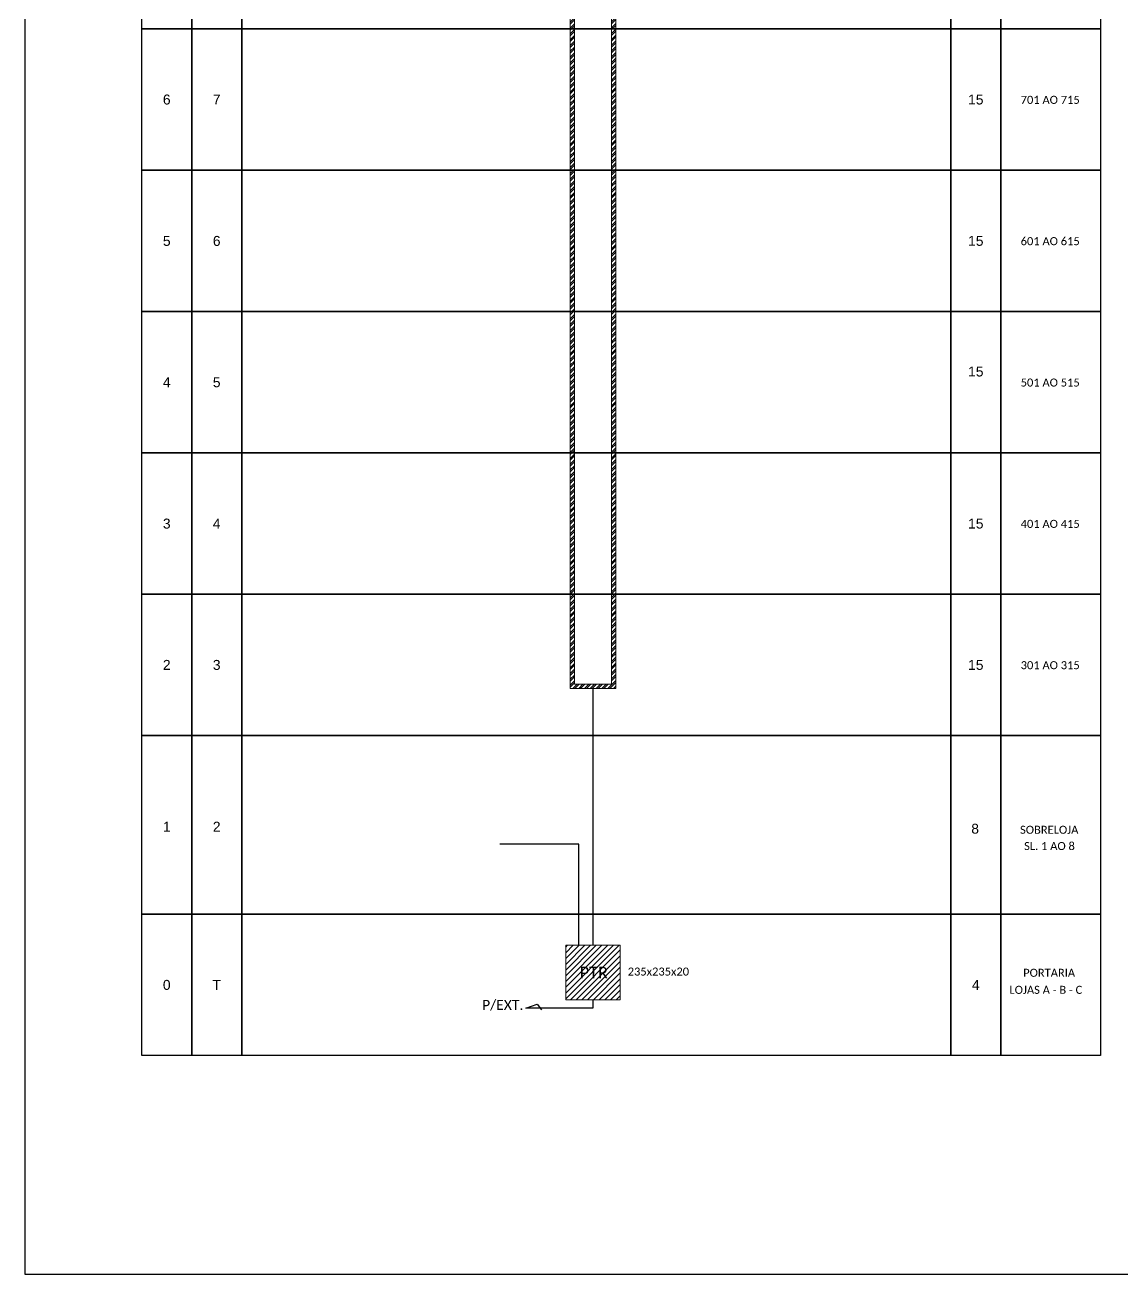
# Model space of a CAD drawing. Header units: inches. Extents: x 1395 to 3179, y -90 to 504.
# Drawn here: x 2340.9 to 2595.1, y -90.1 to 199.3 of the extents above; entities that cross this region are included whole.
import ezdxf
from ezdxf.enums import TextEntityAlignment as Align

# ---------------------------------------------------------------- set-up
doc = ezdxf.new("R2010")
doc.units = ezdxf.units.IN
doc.header["$MEASUREMENT"] = 0
doc.styles.add('ARIAL', font='arial.ttf')
doc.styles.add('WMF-Calibri0', font='CALIBRI.TTF')

msp = doc.modelspace()

# ---------------------------------------------------------------- hatches: boundary and pattern name
h = msp.add_hatch()
h.set_pattern_fill('ANSI32', color=3, scale=0.1)
h.set_pattern_definition([(45, (-5172.0633, 2393.9576), (-0.67351921, 0.67351921), []), (45, (-5171.6142, 2393.9576), (-0.67351921, 0.67351921), [])])
h.paths.add_polyline_path([(2467.27, 358.83), (2477.78, 358.83), (2477.78, 45.59), (2467.27, 45.59)])
h.paths.add_polyline_path([(2468.27, 357.83), (2476.78, 357.83), (2476.78, 46.59), (2468.27, 46.59)], flags=16)
h = msp.add_hatch()
h.set_pattern_fill('ANSI31', color=1, scale=7.526522, style=0)
h.set_pattern_definition([(45, (2243.3533, -340.9671), (-0.6652568, 0.6652568), [])])
h.paths.add_polyline_path([(2478.85, -13.92), (2466.2, -13.92), (2466.2, -26.56), (2478.85, -26.56)])
h.paths.add_polyline_path([(2468.77, -22.29), (2476.73, -22.29), (2476.73, -18.23), (2468.77, -18.23)], flags=24)

# ---------------------------------------------------------------- linework, layer by layer
at = {"color": 3}
msp.add_line((2472.52, 45.59), (2472.52, -13.92), dxfattribs=at)
msp.add_lwpolyline([(2340.92, -90.07), (3179.49, -90.07), (3179.49, 503.93), (2340.92, 503.93), (2340.92, -90.07)])
at = {"color": 2, "lineweight": 0}
for points in [[(2467.27, 358.83), (2477.78, 358.83), (2477.78, 45.59), (2467.27, 45.59)], [(2468.27, 357.83), (2476.78, 357.83), (2476.78, 46.59), (2468.27, 46.59)]]:
    msp.add_lwpolyline(points, close=True, dxfattribs=at)
for points in [[(2367.98, 231.12), (2379.55, 231.12), (2379.55, 198.38), (2367.98, 198.38)], [(2379.55, 231.12), (2391.13, 231.12), (2391.13, 198.38), (2379.55, 198.38)], [(2391.13, 231.12), (2555.42, 231.12), (2555.42, 198.38), (2391.13, 198.38)], [(2555.42, 231.12), (2566.99, 231.12), (2566.99, 198.38), (2555.42, 198.38)], [(2566.99, 231.12), (2590.14, 231.12), (2590.14, 198.38), (2566.99, 198.38)], [(2367.98, 198.38), (2379.55, 198.38), (2379.55, 165.63), (2367.98, 165.63)], [(2379.55, 198.38), (2391.13, 198.38), (2391.13, 165.63), (2379.55, 165.63)], [(2391.13, 198.38), (2555.42, 198.38), (2555.42, 165.63), (2391.13, 165.63)], [(2555.42, 198.38), (2566.99, 198.38), (2566.99, 165.63), (2555.42, 165.63)], [(2566.99, 198.38), (2590.14, 198.38), (2590.14, 165.63), (2566.99, 165.63)], [(2367.98, 165.63), (2379.55, 165.63), (2379.55, 132.89), (2367.98, 132.89)], [(2379.55, 165.63), (2391.13, 165.63), (2391.13, 132.89), (2379.55, 132.89)], [(2391.13, 165.63), (2555.42, 165.63), (2555.42, 132.89), (2391.13, 132.89)], [(2555.42, 165.63), (2566.99, 165.63), (2566.99, 132.89), (2555.42, 132.89)], [(2566.99, 165.63), (2590.14, 165.63), (2590.14, 132.89), (2566.99, 132.89)], [(2367.98, 132.89), (2379.55, 132.89), (2379.55, 100.15), (2367.98, 100.15)], [(2379.55, 132.89), (2391.13, 132.89), (2391.13, 100.15), (2379.55, 100.15)], [(2391.13, 132.89), (2555.42, 132.89), (2555.42, 100.15), (2391.13, 100.15)], [(2555.42, 132.89), (2566.99, 132.89), (2566.99, 100.15), (2555.42, 100.15)], [(2566.99, 132.89), (2590.14, 132.89), (2590.14, 100.15), (2566.99, 100.15)], [(2367.98, 100.15), (2379.55, 100.15), (2379.55, 67.4), (2367.98, 67.4)], [(2379.55, 100.15), (2391.13, 100.15), (2391.13, 67.4), (2379.55, 67.4)], [(2391.13, 100.15), (2555.42, 100.15), (2555.42, 67.4), (2391.13, 67.4)], [(2555.42, 100.15), (2566.99, 100.15), (2566.99, 67.4), (2555.42, 67.4)], [(2566.99, 100.15), (2590.14, 100.15), (2590.14, 67.4), (2566.99, 67.4)], [(2367.98, 67.4), (2379.55, 67.4), (2379.55, 34.66), (2367.98, 34.66)], [(2379.55, 67.4), (2391.13, 67.4), (2391.13, 34.66), (2379.55, 34.66)], [(2391.13, 67.4), (2555.42, 67.4), (2555.42, 34.66), (2391.13, 34.66)], [(2555.42, 67.4), (2566.99, 67.4), (2566.99, 34.66), (2555.42, 34.66)], [(2566.99, 67.4), (2590.14, 67.4), (2590.14, 34.66), (2566.99, 34.66)], [(2367.98, 34.66), (2379.55, 34.66), (2379.55, -6.73), (2367.98, -6.73)], [(2379.55, 34.66), (2391.13, 34.66), (2391.13, -6.73), (2379.55, -6.73)], [(2391.13, 34.66), (2555.42, 34.66), (2555.42, -6.73), (2391.13, -6.73)], [(2555.42, 34.66), (2566.99, 34.66), (2566.99, -6.73), (2555.42, -6.73)], [(2566.99, 34.66), (2590.14, 34.66), (2590.14, -6.73), (2566.99, -6.73)], [(2367.98, -6.73), (2379.55, -6.73), (2379.55, -39.47), (2367.98, -39.47)], [(2379.55, -6.73), (2391.13, -6.73), (2391.13, -39.47), (2379.55, -39.47)], [(2391.13, -6.73), (2555.42, -6.73), (2555.42, -39.47), (2391.13, -39.47)], [(2555.42, -6.73), (2566.99, -6.73), (2566.99, -39.47), (2555.42, -39.47)], [(2566.99, -6.73), (2590.14, -6.73), (2590.14, -39.47), (2566.99, -39.47)]]:
    msp.add_lwpolyline(points, close=True)
at = {"color": 3}
msp.add_lwpolyline([(2469.28, -13.92), (2469.28, 9.49), (2450.94, 9.49)], dxfattribs=at)
at = {"color": 0, "lineweight": 0}
msp.add_lwpolyline([(2466.2, -13.92), (2478.85, -13.92), (2478.85, -26.56), (2466.2, -26.56)], close=True, dxfattribs=at)
at = {"color": 1}
msp.add_lwpolyline([(2472.52, -26.56), (2472.52, -28.46), (2456.97, -28.46), (2459.6, -27.53), (2460.61, -28.89)], dxfattribs=at)

# ---------------------------------------------------------------- texts
at = {"style": 'WMF-Calibri0'}
for s, height, p in [('701 AO 715', 1.854, (2571.61, 181.01)), ('601 AO 615', 1.854, (2571.61, 148.27)), ('501 AO 515', 1.854, (2571.61, 115.52)), ('401 AO 415', 1.854, (2571.61, 82.78)), ('301 AO 315', 1.854, (2571.61, 50.04)), ('SOBRELOJA', 1.854, (2571.47, 11.92)), ('SL. 1 AO 8', 1.854, (2572.41, 8.15)), ('PTR', 2.711, (2469.44, -21.6)), ('235x235x20', 1.854, (2480.56, -20.93)), ('PORTARIA', 1.854, (2572.19, -21.21)), ('LOJAS A - B - C', 1.8536, (2569.01, -25.16)), ('P/EXT.', 2.317, (2446.83, -28.89))]:
    msp.add_text(s, height=height, dxfattribs=at).set_placement(p)
at = {"style": 'ARIAL', "flags": 12}
for tag, p in [('6', (2373.77, 182.01)), ('7', (2385.34, 182.01)), ('15', (2561.21, 182.01)), ('5', (2373.77, 149.26)), ('6', (2385.34, 149.26)), ('15', (2561.21, 149.27)), ('15', (2561.21, 119)), ('4', (2373.77, 116.52)), ('5', (2385.34, 116.52)), ('3', (2373.77, 83.78)), ('4', (2385.34, 83.77)), ('15', (2561.21, 83.78)), ('2', (2373.77, 51.04)), ('3', (2385.34, 51.04)), ('15', (2561.21, 51.04)), ('1', (2373.77, 13.55)), ('2', (2385.34, 13.55)), ('8', (2561.06, 13.09)), ('0', (2373.77, -23.09)), ('T', (2385.34, -23.09)), ('4', (2561.21, -23.09))]:
    msp.add_attdef(tag, text='XX', height=2.3, dxfattribs=at).set_placement(p, align=Align.MIDDLE_CENTER)

doc.saveas('drawing.dxf')
